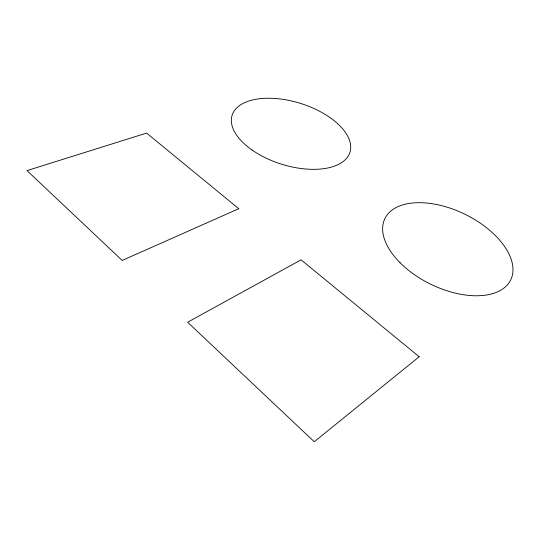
<?xml version="1.0" encoding="UTF-8"?>
<svg xmlns="http://www.w3.org/2000/svg" width="540" height="540" viewBox="0 0 540 540"><rect width="100%" height="100%" fill="white"/><g stroke="black" fill="none" stroke-linecap="round" stroke-linejoin="round"><path stroke-width="0.81" d="M419.182 356.751L314.267 441.761L187.637 322.232L301.07 259.828L419.182 356.751M238.768 208.703L122.189 260.449L27 170.6L146.61 133.083L238.768 208.703M400.046 262.71A69.991 38.954 26 0 0 510.118 281.036A69.991 38.954 26 0 0 433.269 203.897A69.991 38.954 26 0 0 400.046 262.71M252.281 150.167A61.763 31.847 17.4 0 0 349.724 152.935A61.763 31.847 17.4 0 0 271.06 98.267A61.763 31.847 17.4 0 0 252.281 150.167"/></g></svg>
